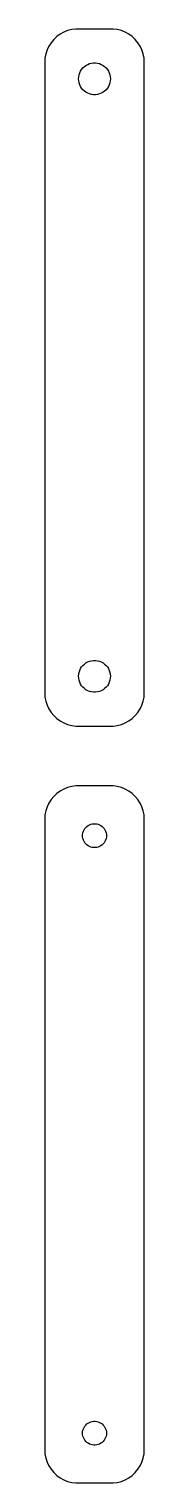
# Model space of a CAD drawing. Header units: metres. Extents: x -8 to 8, y 62 to 280.
import ezdxf

# ---------------------------------------------------------------- set-up
doc = ezdxf.new("R2010")
doc.units = ezdxf.units.M

msp = doc.modelspace()

# ---------------------------------------------------------------- linework, layer by layer
for p, q in [((-3.4369, 280.411), (-4.04507, 280.255)), ((-2.81395, 280.49), (-3.4369, 280.411)), ((2.81395, 280.49), (-2.81395, 280.49)), ((3.4369, 280.411), (2.81395, 280.49)), ((4.04507, 280.255), (3.4369, 280.411)), ((-6.54507, 278.439), (-6.88153, 277.909)), ((-6.14484, 278.923), (-6.54507, 278.439)), ((-5.68712, 279.353), (-6.14484, 278.923)), ((-5.17912, 279.722), (-5.68712, 279.353)), ((-4.62889, 280.024), (-5.17912, 279.722)), ((-4.04507, 280.255), (-4.62889, 280.024)), ((4.62889, 280.024), (4.04507, 280.255)), ((5.17912, 279.722), (4.62889, 280.024)), ((5.68712, 279.353), (5.17912, 279.722)), ((6.14484, 278.923), (5.68712, 279.353)), ((6.54507, 278.439), (6.14484, 278.923)), ((6.88153, 277.909), (6.54507, 278.439)), ((-7.46057, 276.127), (-7.5, 275.5)), ((-7.34291, 276.743), (-7.46057, 276.127)), ((-7.14888, 277.341), (-7.34291, 276.743)), ((-6.88153, 277.909), (-7.14888, 277.341)), ((7.14888, 277.341), (6.88153, 277.909)), ((7.34291, 276.743), (7.14888, 277.341)), ((7.46057, 276.127), (7.34291, 276.743)), ((7.5, 275.5), (7.46057, 276.127)), ((-7.5, 275.5), (-7.5, 180.5)), ((-2.32458, 273.597), (-2.23146, 273.883)), ((-2.23146, 273.883), (-2.10313, 274.156)), ((-2.10313, 274.156), (-1.94164, 274.411)), ((-1.94164, 274.411), (-1.74951, 274.643)), ((-1.74951, 274.643), (-1.52982, 274.849)), ((-1.52982, 274.849), (-1.28598, 275.026)), ((-1.28598, 275.026), (-1.02187, 275.172)), ((-1.02187, 275.172), (-0.741638, 275.283)), ((-0.741638, 275.283), (-0.449707, 275.357)), ((-0.449707, 275.357), (-0.150696, 275.395)), ((-0.150696, 275.395), (0.150696, 275.395)), ((0.150696, 275.395), (0.449707, 275.357)), ((0.449707, 275.357), (0.741638, 275.283)), ((0.741638, 275.283), (1.02187, 275.172)), ((1.02187, 275.172), (1.28598, 275.026)), ((1.28598, 275.026), (1.52982, 274.849)), ((1.52982, 274.849), (1.74951, 274.643)), ((1.74951, 274.643), (1.94164, 274.411)), ((1.94164, 274.411), (2.10313, 274.156)), ((2.10313, 274.156), (2.23146, 273.883)), ((2.23146, 273.883), (2.32458, 273.597)), ((7.5, 180.5), (7.5, 275.5)), ((-2.39999, 273), (-2.38107, 273.301)), ((-2.38107, 272.699), (-2.39999, 273)), ((-2.38107, 273.301), (-2.32458, 273.597)), ((-2.32458, 272.403), (-2.38107, 272.699)), ((-2.23146, 272.117), (-2.32458, 272.403)), ((-2.10313, 271.844), (-2.23146, 272.117)), ((-1.94164, 271.589), (-2.10313, 271.844)), ((-1.74951, 271.357), (-1.94164, 271.589)), ((1.94164, 271.589), (1.74951, 271.357)), ((2.10313, 271.844), (1.94164, 271.589)), ((2.23146, 272.117), (2.10313, 271.844)), ((2.32458, 272.403), (2.23146, 272.117)), ((2.32458, 273.597), (2.38107, 273.301)), ((2.38107, 272.699), (2.32458, 272.403)), ((2.38107, 273.301), (2.39999, 273)), ((2.39999, 273), (2.38107, 272.699)), ((-1.52982, 271.151), (-1.74951, 271.357)), ((-1.28598, 270.974), (-1.52982, 271.151)), ((-1.02187, 270.828), (-1.28598, 270.974)), ((-0.741638, 270.717), (-1.02187, 270.828)), ((-0.449707, 270.643), (-0.741638, 270.717)), ((-0.150696, 270.605), (-0.449707, 270.643)), ((0.150696, 270.605), (-0.150696, 270.605)), ((0.449707, 270.643), (0.150696, 270.605)), ((0.741638, 270.717), (0.449707, 270.643)), ((1.02187, 270.828), (0.741638, 270.717)), ((1.28598, 270.974), (1.02187, 270.828)), ((1.52982, 271.151), (1.28598, 270.974)), ((1.74951, 271.357), (1.52982, 271.151)), ((-2.23146, 183.883), (-2.10313, 184.156)), ((-2.10313, 184.156), (-1.94164, 184.411)), ((-1.94164, 184.411), (-1.74951, 184.643)), ((-1.74951, 184.643), (-1.52982, 184.849)), ((-1.52982, 184.849), (-1.28598, 185.026)), ((-1.28598, 185.026), (-1.02187, 185.172)), ((-1.02187, 185.172), (-0.741638, 185.283)), ((-0.741638, 185.283), (-0.449707, 185.357)), ((-0.449707, 185.357), (-0.150696, 185.395)), ((-0.150696, 185.395), (0.150696, 185.395)), ((0.150696, 185.395), (0.449707, 185.357)), ((0.449707, 185.357), (0.741638, 185.283)), ((0.741638, 185.283), (1.02187, 185.172)), ((1.02187, 185.172), (1.28598, 185.026)), ((1.28598, 185.026), (1.52982, 184.849)), ((1.52982, 184.849), (1.74951, 184.643)), ((1.74951, 184.643), (1.94164, 184.411)), ((1.94164, 184.411), (2.10313, 184.156)), ((2.10313, 184.156), (2.23146, 183.883)), ((-2.39999, 183), (-2.38107, 183.301)), ((-2.38107, 182.699), (-2.39999, 183)), ((-2.38107, 183.301), (-2.32458, 183.597)), ((-2.32458, 182.403), (-2.38107, 182.699)), ((-2.32458, 183.597), (-2.23146, 183.883)), ((-2.23146, 182.117), (-2.32458, 182.403)), ((-2.10313, 181.844), (-2.23146, 182.117)), ((-1.94164, 181.589), (-2.10313, 181.844)), ((2.10313, 181.844), (1.94164, 181.589)), ((2.23146, 182.117), (2.10313, 181.844)), ((2.23146, 183.883), (2.32458, 183.597)), ((2.32458, 182.403), (2.23146, 182.117)), ((2.32458, 183.597), (2.38107, 183.301)), ((2.38107, 182.699), (2.32458, 182.403)), ((2.38107, 183.301), (2.39999, 183)), ((2.39999, 183), (2.38107, 182.699)), ((-7.5, 180.5), (-7.46057, 179.873)), ((-7.46057, 179.873), (-7.34291, 179.257)), ((-1.74951, 181.357), (-1.94164, 181.589)), ((-1.52982, 181.151), (-1.74951, 181.357)), ((-1.28598, 180.974), (-1.52982, 181.151)), ((-1.02187, 180.828), (-1.28598, 180.974)), ((-0.741638, 180.717), (-1.02187, 180.828)), ((-0.449707, 180.643), (-0.741638, 180.717)), ((-0.150696, 180.605), (-0.449707, 180.643)), ((0.150696, 180.605), (-0.150696, 180.605)), ((0.449707, 180.643), (0.150696, 180.605)), ((0.741638, 180.717), (0.449707, 180.643)), ((1.02187, 180.828), (0.741638, 180.717)), ((1.28598, 180.974), (1.02187, 180.828)), ((1.52982, 181.151), (1.28598, 180.974)), ((1.74951, 181.357), (1.52982, 181.151)), ((1.94164, 181.589), (1.74951, 181.357)), ((7.34291, 179.257), (7.46057, 179.873)), ((7.46057, 179.873), (7.5, 180.5)), ((-7.34291, 179.257), (-7.14888, 178.659)), ((-7.14888, 178.659), (-6.88153, 178.091)), ((-6.88153, 178.091), (-6.54507, 177.561)), ((-6.54507, 177.561), (-6.14484, 177.077)), ((6.14484, 177.077), (6.54507, 177.561)), ((6.54507, 177.561), (6.88153, 178.091)), ((6.88153, 178.091), (7.14888, 178.659)), ((7.14888, 178.659), (7.34291, 179.257)), ((-6.14484, 177.077), (-5.68712, 176.647)), ((-5.68712, 176.647), (-5.17912, 176.278)), ((-5.17912, 176.278), (-4.62889, 175.976)), ((-4.62889, 175.976), (-4.04507, 175.745)), ((-4.04507, 175.745), (-3.4369, 175.589)), ((-3.4369, 175.589), (-2.81395, 175.51)), ((-2.81395, 175.51), (2.81395, 175.51)), ((2.81395, 175.51), (3.4369, 175.589)), ((3.4369, 175.589), (4.04507, 175.745)), ((4.04507, 175.745), (4.62889, 175.976)), ((4.62889, 175.976), (5.17912, 176.278)), ((5.17912, 176.278), (5.68712, 176.647)), ((5.68712, 176.647), (6.14484, 177.077)), ((-2.81395, 166.49), (-3.4369, 166.411)), ((2.81395, 166.49), (-2.81395, 166.49)), ((3.4369, 166.411), (2.81395, 166.49)), ((-6.54507, 164.439), (-6.88153, 163.909)), ((-6.14484, 164.923), (-6.54507, 164.439)), ((-5.68712, 165.353), (-6.14484, 164.923)), ((-5.17912, 165.722), (-5.68712, 165.353)), ((-4.62889, 166.024), (-5.17912, 165.722)), ((-4.04507, 166.255), (-4.62889, 166.024)), ((-3.4369, 166.411), (-4.04507, 166.255)), ((4.04507, 166.255), (3.4369, 166.411)), ((4.62889, 166.024), (4.04507, 166.255)), ((5.17912, 165.722), (4.62889, 166.024)), ((5.68712, 165.353), (5.17912, 165.722)), ((6.14484, 164.923), (5.68712, 165.353)), ((6.54507, 164.439), (6.14484, 164.923)), ((6.88153, 163.909), (6.54507, 164.439)), ((-7.46057, 162.127), (-7.5, 161.5)), ((-7.34291, 162.743), (-7.46057, 162.127)), ((-7.14888, 163.341), (-7.34291, 162.743)), ((-6.88153, 163.909), (-7.14888, 163.341)), ((7.14888, 163.341), (6.88153, 163.909)), ((7.34291, 162.743), (7.14888, 163.341)), ((7.46057, 162.127), (7.34291, 162.743)), ((7.5, 161.5), (7.46057, 162.127)), ((-7.5, 161.5), (-7.5, 66.5)), ((-1.67358, 159.663), (-1.57735, 159.867)), ((-1.57735, 159.867), (-1.45622, 160.058)), ((-1.45622, 160.058), (-1.31213, 160.232)), ((-1.31213, 160.232), (-1.14735, 160.387)), ((-1.14735, 160.387), (-0.964478, 160.52)), ((-0.964478, 160.52), (-0.766388, 160.629)), ((-0.766388, 160.629), (-0.556229, 160.712)), ((-0.556229, 160.712), (-0.33728, 160.768)), ((-0.33728, 160.768), (-0.113022, 160.796)), ((-0.113022, 160.796), (0.113022, 160.796)), ((0.113022, 160.796), (0.33728, 160.768)), ((0.33728, 160.768), (0.556229, 160.712)), ((0.556229, 160.712), (0.766388, 160.629)), ((0.766388, 160.629), (0.964478, 160.52)), ((0.964478, 160.52), (1.14735, 160.387)), ((1.14735, 160.387), (1.31213, 160.232)), ((1.31213, 160.232), (1.45622, 160.058)), ((1.45622, 160.058), (1.57735, 159.867)), ((1.57735, 159.867), (1.67358, 159.663)), ((7.5, 66.5), (7.5, 161.5)), ((-1.79999, 159), (-1.7858, 159.226)), ((-1.7858, 158.774), (-1.79999, 159)), ((-1.7858, 159.226), (-1.74344, 159.448)), ((-1.74344, 158.552), (-1.7858, 158.774)), ((-1.74344, 159.448), (-1.67358, 159.663)), ((-1.67358, 158.337), (-1.74344, 158.552)), ((-1.57735, 158.133), (-1.67358, 158.337)), ((-1.45622, 157.942), (-1.57735, 158.133)), ((-1.31213, 157.768), (-1.45622, 157.942)), ((-1.14735, 157.613), (-1.31213, 157.768)), ((1.31213, 157.768), (1.14735, 157.613)), ((1.45622, 157.942), (1.31213, 157.768)), ((1.57735, 158.133), (1.45622, 157.942)), ((1.67358, 158.337), (1.57735, 158.133)), ((1.67358, 159.663), (1.74344, 159.448)), ((1.74344, 158.552), (1.67358, 158.337)), ((1.74344, 159.448), (1.7858, 159.226)), ((1.7858, 158.774), (1.74344, 158.552)), ((1.7858, 159.226), (1.79999, 159)), ((1.79999, 159), (1.7858, 158.774)), ((-0.964478, 157.48), (-1.14735, 157.613)), ((-0.766388, 157.371), (-0.964478, 157.48)), ((-0.556229, 157.288), (-0.766388, 157.371)), ((-0.33728, 157.232), (-0.556229, 157.288)), ((-0.113022, 157.204), (-0.33728, 157.232)), ((0.113022, 157.204), (-0.113022, 157.204)), ((0.33728, 157.232), (0.113022, 157.204)), ((0.556229, 157.288), (0.33728, 157.232)), ((0.766388, 157.371), (0.556229, 157.288)), ((0.964478, 157.48), (0.766388, 157.371)), ((1.14735, 157.613), (0.964478, 157.48)), ((-1.45622, 70.058), (-1.31213, 70.2322)), ((-1.31213, 70.2322), (-1.14735, 70.3869)), ((-1.14735, 70.3869), (-0.964478, 70.5198)), ((-0.964478, 70.5198), (-0.766388, 70.6287)), ((-0.766388, 70.6287), (-0.556229, 70.7119)), ((-0.556229, 70.7119), (-0.33728, 70.7681)), ((-0.33728, 70.7681), (-0.113022, 70.7964)), ((-0.113022, 70.7964), (0.113022, 70.7964)), ((0.113022, 70.7964), (0.33728, 70.7681)), ((0.33728, 70.7681), (0.556229, 70.7119)), ((0.556229, 70.7119), (0.766388, 70.6287)), ((0.766388, 70.6287), (0.964478, 70.5198)), ((0.964478, 70.5198), (1.14735, 70.3869)), ((1.14735, 70.3869), (1.31213, 70.2322)), ((1.31213, 70.2322), (1.45622, 70.058)), ((-1.79999, 69), (-1.7858, 69.2256)), ((-1.7858, 68.7744), (-1.79999, 69)), ((-1.7858, 69.2256), (-1.74344, 69.4476)), ((-1.74344, 68.5524), (-1.7858, 68.7744)), ((-1.74344, 69.4476), (-1.67358, 69.6626)), ((-1.67358, 68.3374), (-1.74344, 68.5524)), ((-1.67358, 69.6626), (-1.57735, 69.8672)), ((-1.57735, 68.1328), (-1.67358, 68.3374)), ((-1.57735, 69.8672), (-1.45622, 70.058)), ((-1.45622, 67.942), (-1.57735, 68.1328)), ((-1.31213, 67.7678), (-1.45622, 67.942)), ((1.45622, 67.942), (1.31213, 67.7678)), ((1.45622, 70.058), (1.57735, 69.8672)), ((1.57735, 68.1328), (1.45622, 67.942)), ((1.57735, 69.8672), (1.67358, 69.6626)), ((1.67358, 68.3374), (1.57735, 68.1328)), ((1.67358, 69.6626), (1.74344, 69.4476)), ((1.74344, 68.5524), (1.67358, 68.3374)), ((1.74344, 69.4476), (1.7858, 69.2256)), ((1.7858, 68.7744), (1.74344, 68.5524)), ((1.7858, 69.2256), (1.79999, 69)), ((1.79999, 69), (1.7858, 68.7744)), ((-7.5, 66.5), (-7.46057, 65.8733)), ((-7.46057, 65.8733), (-7.34291, 65.2566)), ((-1.14735, 67.6131), (-1.31213, 67.7678)), ((-0.964478, 67.4802), (-1.14735, 67.6131)), ((-0.766388, 67.3713), (-0.964478, 67.4802)), ((-0.556229, 67.2881), (-0.766388, 67.3713)), ((-0.33728, 67.2319), (-0.556229, 67.2881)), ((-0.113022, 67.2036), (-0.33728, 67.2319)), ((0.113022, 67.2036), (-0.113022, 67.2036)), ((0.33728, 67.2319), (0.113022, 67.2036)), ((0.556229, 67.2881), (0.33728, 67.2319)), ((0.766388, 67.3713), (0.556229, 67.2881)), ((0.964478, 67.4802), (0.766388, 67.3713)), ((1.14735, 67.6131), (0.964478, 67.4802)), ((1.31213, 67.7678), (1.14735, 67.6131)), ((7.34291, 65.2566), (7.46057, 65.8733)), ((7.46057, 65.8733), (7.5, 66.5)), ((-7.34291, 65.2566), (-7.14888, 64.6594)), ((-7.14888, 64.6594), (-6.88153, 64.0912)), ((-6.88153, 64.0912), (-6.54507, 63.5611)), ((-6.54507, 63.5611), (-6.14484, 63.0773)), ((6.14484, 63.0773), (6.54507, 63.5611)), ((6.54507, 63.5611), (6.88153, 64.0912)), ((6.88153, 64.0912), (7.14888, 64.6594)), ((7.14888, 64.6594), (7.34291, 65.2566)), ((-6.14484, 63.0773), (-5.68712, 62.6474)), ((-5.68712, 62.6474), (-5.17912, 62.2784)), ((-5.17912, 62.2784), (-4.62889, 61.9759)), ((-4.62889, 61.9759), (-4.04507, 61.7447)), ((-4.04507, 61.7447), (-3.4369, 61.5886)), ((-3.4369, 61.5886), (-2.81395, 61.5099)), ((-2.81395, 61.5099), (2.81395, 61.5099)), ((2.81395, 61.5099), (3.4369, 61.5886)), ((3.4369, 61.5886), (4.04507, 61.7447)), ((4.04507, 61.7447), (4.62889, 61.9759)), ((4.62889, 61.9759), (5.17912, 62.2784)), ((5.17912, 62.2784), (5.68712, 62.6474)), ((5.68712, 62.6474), (6.14484, 63.0773))]:
    msp.add_line(p, q)

doc.saveas('drawing.dxf')
